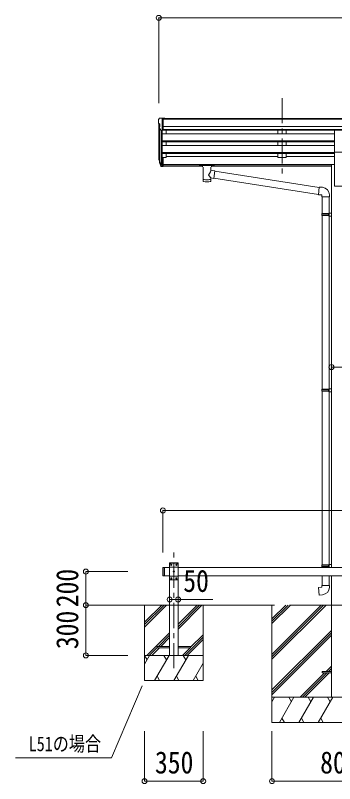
# Model space of a CAD drawing. Units: millimetres at full size, sheet at 1:30. Extents: x -8432 to 8432, y -5820 to 5820.
# Drawn here: x -406 to 1500, y -3267 to 1317 of the extents above; entities that cross this region are included whole.
import ezdxf
from ezdxf.enums import TextEntityAlignment as Align

# ---------------------------------------------------------------- set-up
doc = ezdxf.new("R2010")
doc.units = ezdxf.units.MM
doc.header["$LTSCALE"] = 30
doc.header["$PDMODE"] = 32
doc.header["$PDSIZE"] = 30
doc.linetypes.add('CHAIN1', pattern=[8, 5, -1, 1, -1])
for name, color, linetype, lineweight in [('0-0_0', 7, 'Continuous', 9), ('0-1_本体', 5, 'CHAIN1', 9), ('0-3_ELV2', 4, 'Continuous', 9), ('0-6_OTH_LINE', 6, 'Continuous', 9), ('0-7_SHAPE', 6, 'Continuous', 9), ('0-9_OUTLINE', 7, 'Continuous', 9)]:
    doc.layers.add(name, color=color, linetype=linetype, lineweight=lineweight)
doc.styles.add('ＭＳ ゴシック', font='')
doc.styles.get('ＭＳ ゴシック').set_extended_font_data('MS Gothic')

msp = doc.modelspace()

# ---------------------------------------------------------------- linework, layer by layer
at = {"layer": '0-0_0'}
for p, q in [((55.85, -2201.78), (1140.89, -2201.78)), ((364.89, -2201.78), (364.89, -2651.78)), ((364.89, -2304.13), (467.24, -2201.78)), ((364.89, -2318.27), (481.38, -2201.78)), ((364.89, -2332.41), (495.52, -2201.78)), ((564.89, -2344.55), (707.65, -2201.78)), ((564.89, -2330.4), (693.51, -2201.78)), ((564.89, -2316.26), (679.37, -2201.78)), ((714.89, -2651.78), (714.89, -2201.78)), ((1125.69, -2201.78), (1125.69, -2901.78)), ((1125.69, -2495.96), (1419.87, -2201.78)), ((1125.69, -2510.1), (1434.01, -2201.78)), ((1125.69, -2524.24), (1448.15, -2201.78)), ((1125.69, -2312.11), (1236.02, -2201.78)), ((1125.69, -2297.97), (1221.88, -2201.78)), ((1125.69, -2283.83), (1207.74, -2201.78)), ((1230.89, -2201.78), (4380.89, -2201.78)), ((379.37, -2501.78), (514.89, -2366.26)), ((447.51, -2447.78), (514.89, -2380.4)), ((639.89, -2453.39), (714.89, -2378.39)), ((1125.69, -2708.09), (1480.49, -2353.29)), ((1125.69, -2722.23), (1480.49, -2367.43)), ((1125.69, -2736.38), (1480.49, -2381.58)), ((461.65, -2447.78), (514.89, -2394.55)), ((605.64, -2501.78), (714.89, -2392.54)), ((619.78, -2501.78), (714.89, -2406.68)), ((393.51, -2501.78), (439.89, -2455.4)), ((407.65, -2501.78), (453.65, -2455.78)), ((591.5, -2501.78), (637.5, -2455.78)), ((364.89, -2554.9), (395.55, -2501.78)), ((364.89, -2501.78), (714.89, -2501.78)), ((380.55, -2527.76), (365.55, -2501.78)), ((424.42, -2651.78), (511.02, -2501.78)), ((496.02, -2527.76), (481.02, -2501.78)), ((539.89, -2651.78), (626.49, -2501.78)), ((611.49, -2527.76), (596.49, -2501.78)), ((655.36, -2651.78), (714.89, -2548.68)), ((1448.63, -2597.28), (1480.49, -2565.42)), ((1294.13, -2751.78), (1439.63, -2606.28)), ((1308.27, -2751.78), (1453.77, -2606.28)), ((1322.41, -2751.78), (1467.91, -2606.28)), ((1462.77, -2597.28), (1480.49, -2579.57)), ((1476.91, -2597.28), (1480.49, -2593.71)), ((364.89, -2651.78), (714.89, -2651.78)), ((439.42, -2625.8), (454.42, -2651.78)), ((554.89, -2625.8), (569.89, -2651.78)), ((670.36, -2625.8), (685.36, -2651.78)), ((1925.69, -2751.78), (1125.69, -2751.78)), ((1125.69, -2779.28), (1141.57, -2751.78)), ((1170.43, -2901.78), (1257.04, -2751.78)), ((1242.04, -2777.76), (1227.04, -2751.78)), ((1285.91, -2901.78), (1372.51, -2751.78)), ((1357.51, -2777.76), (1342.5, -2751.78)), ((1401.38, -2901.78), (1487.98, -2751.78)), ((1472.98, -2777.76), (1457.98, -2751.78)), ((1185.43, -2875.8), (1200.43, -2901.78)), ((1300.9, -2875.8), (1315.9, -2901.78)), ((1416.37, -2875.8), (1431.37, -2901.78)), ((1125.69, -2901.78), (1925.69, -2901.78))]:
    msp.add_line(p, q, dxfattribs=at)
at = {"layer": '0-1_本体'}
for p, q in [((1185.89, 822.62), (1185.89, 345.1)), ((539.89, -2578.34), (539.89, -1862.3))]:
    msp.add_line(p, q, dxfattribs=at)
at = {"layer": '0-3_ELV2'}
for p, q in [((447.89, 693.85), (447.89, 693.22)), ((454.8, 702.65), (450.73, 696.84)), ((457.89, 703.22), (455.56, 703.08)), ((457.89, 703.22), (476.39, 703.22)), ((469.89, 703.22), (469.89, 469.49)), ((476.39, 703.22), (486.39, 703.13)), ((476.39, 631.23), (476.39, 703.22)), ((5475.39, 701.61), (476.39, 701.61)), ((5475.39, 696.4), (476.39, 696.4)), ((486.39, 701.61), (486.39, 703.13)), ((449.89, 672.64), (449.89, 469.86)), ((450.42, 672.03), (455.74, 668.96)), ((462.26, 632.05), (453.26, 647.64)), ((454.86, 644.87), (454.86, 443.15)), ((455.89, 668.7), (455.89, 652.43)), ((5475.39, 652.87), (476.39, 652.87)), ((463.89, 630.71), (463.88, 424.72)), ((469.89, 630.23), (464.68, 630.55)), ((476.39, 631.23), (469.89, 631.23)), ((469.89, 609.7), (1498.39, 609.7)), ((5475.39, 635.01), (476.39, 635.01)), ((1498.39, 631.77), (476.39, 631.77)), ((494.89, 631.77), (494.89, 609.7)), ((1160.89, 631.67), (1160.89, 609.8)), ((1210.89, 609.8), (1160.89, 609.8)), ((1210.89, 631.67), (1210.89, 609.8)), ((1498.39, 500.79), (1498.39, 632.59)), ((1498.39, 632.59), (1553.39, 632.59)), ((469.89, 567.82), (1498.39, 567.82)), ((469.89, 566.33), (1498.39, 566.33)), ((469.89, 562.01), (1498.39, 562.01)), ((494.89, 562.01), (494.89, 539.6)), ((1160.89, 562.01), (1160.89, 539.7)), ((1210.89, 539.7), (1210.89, 562.01)), ((469.89, 539.6), (1498.39, 539.6)), ((1210.89, 539.7), (1160.89, 539.7)), ((469.89, 497.72), (1498.39, 497.72)), ((469.89, 496.22), (1498.39, 496.22)), ((469.89, 491.91), (1498.39, 491.91)), ((469.89, 469.49), (469.89, 414.72)), ((476.39, 469.49), (469.89, 469.49)), ((476.39, 469.49), (476.39, 415.46)), ((494.89, 468.86), (476.39, 468.86)), ((494.89, 491.91), (494.89, 468.86)), ((1160.89, 473.81), (494.89, 473.81)), ((1160.89, 491.91), (1160.89, 468.86)), ((1210.89, 468.86), (1160.89, 468.86)), ((1210.89, 491.91), (1210.89, 468.86)), ((1498.39, 473.81), (1210.89, 473.81)), ((1498.39, 500.79), (1498.39, 298.22)), ((1498.39, 500.79), (1553.39, 500.79)), ((450.98, 455.31), (454.86, 447.36)), ((451.59, 456.68), (454.86, 449.62)), ((453.3, 444.03), (453.64, 439.63)), ((453.64, 439.63), (462.44, 416.08)), ((454.25, 440.19), (462.44, 424.01)), ((463.46, 425.14), (455.7, 440.55)), ((469.89, 424.46), (464.75, 424.46)), ((469.89, 422.66), (465.04, 422.66)), ((469.89, 414.72), (465.04, 414.72)), ((476.39, 429.36), (469.89, 429.36)), ((476.39, 424.48), (469.89, 424.48)), ((476.39, 415.46), (469.89, 415.46)), ((476.39, 426.79), (1480.69, 426.79)), ((476.39, 425.39), (1480.69, 425.39)), ((710.39, 417.71), (476.39, 417.71)), ((1480.69, 417.71), (764.39, 417.71)), ((1480.69, 427.22), (1480.69, -1976.78)), ((1480.69, 427.22), (1498.39, 427.22)), ((1498.39, 298.22), (1553.39, 298.22)), ((514.59, -1951.78), (514.7, -1949.73)), ((565.19, -1951.78), (514.59, -1951.78)), ((514.89, -2501.78), (514.89, -1951.78)), ((519.89, -1951.78), (514.89, -1956.78)), ((514.89, -1956.78), (514.89, -2046.78)), ((564.08, -1948.78), (515.69, -1948.78)), ((559.89, -1951.78), (519.89, -1951.78)), ((523.63, -1961.36), (522.79, -1961.36)), ((526.15, -1962.2), (526.99, -1962.2)), ((553.63, -1961.36), (552.79, -1961.36)), ((556.15, -1962.2), (556.99, -1962.2)), ((559.89, -1951.78), (564.89, -1956.78)), ((564.89, -2501.78), (564.89, -1951.78)), ((564.89, -2046.78), (564.89, -1956.78)), ((565.19, -1951.78), (565.08, -1949.73)), ((474.89, -1978.78), (474.89, -2024.78)), ((476.89, -1976.78), (476.89, -2026.78)), ((484.89, -1976.78), (484.89, -2026.78)), ((484.89, -1976.78), (514.89, -1976.78)), ((564.89, -1974.48), (514.89, -1974.48)), ((538.63, -2001.36), (537.79, -2001.36)), ((541.15, -2002.2), (541.99, -2002.2)), ((564.89, -1976.78), (2950.89, -1976.78)), ((474.89, -2024.78), (476.89, -2026.78)), ((476.89, -2026.78), (484.89, -2026.78)), ((484.89, -2026.78), (514.89, -2026.78)), ((564.89, -2029.08), (514.89, -2029.08)), ((519.89, -2051.78), (514.89, -2046.78)), ((519.89, -2051.78), (559.89, -2051.78)), ((523.63, -2041.36), (522.79, -2041.36)), ((526.15, -2042.2), (526.99, -2042.2)), ((553.63, -2041.36), (552.79, -2041.36)), ((556.15, -2042.2), (556.99, -2042.2)), ((559.89, -2051.78), (564.89, -2046.78)), ((564.89, -2026.78), (2950.89, -2026.78)), ((1480.89, -2026.78), (1480.89, -2751.78)), ((514.89, -2447.78), (439.89, -2447.78)), ((564.89, -2455.78), (639.89, -2455.78)), ((1425.69, -2597.28), (1425.69, -2606.28)), ((1425.69, -2597.28), (1480.49, -2597.28)), ((1425.69, -2606.28), (1480.49, -2606.28))]:
    msp.add_line(p, q, dxfattribs=at)
for points in [[(522.79, -1961.36), (522.79, -1962.2), (523.63, -1962.2)], [(525.31, -1960.52), (525.31, -1959.68), (524.47, -1959.68), (524.47, -1960.52)], [(524.47, -1963.04), (524.47, -1963.88), (525.31, -1963.88), (525.31, -1963.04)], [(526.99, -1962.2), (526.99, -1961.36), (526.15, -1961.36)], [(552.79, -1961.36), (552.79, -1962.2), (553.63, -1962.2)], [(555.31, -1960.52), (555.31, -1959.68), (554.47, -1959.68), (554.47, -1960.52)], [(554.47, -1963.04), (554.47, -1963.88), (555.31, -1963.88), (555.31, -1963.04)], [(556.99, -1962.2), (556.99, -1961.36), (556.15, -1961.36)], [(474.89, -1978.78), (476.89, -1976.78), (484.89, -1976.78)], [(537.79, -2001.36), (537.79, -2002.2), (538.63, -2002.2)], [(540.31, -2000.52), (540.31, -1999.68), (539.47, -1999.68), (539.47, -2000.52)], [(539.47, -2003.04), (539.47, -2003.88), (540.31, -2003.88), (540.31, -2003.04)], [(541.99, -2002.2), (541.99, -2001.36), (541.15, -2001.36)], [(522.79, -2041.36), (522.79, -2042.2), (523.63, -2042.2)], [(525.31, -2040.52), (525.31, -2039.68), (524.47, -2039.68), (524.47, -2040.52)], [(524.47, -2043.04), (524.47, -2043.88), (525.31, -2043.88), (525.31, -2043.04)], [(526.99, -2042.2), (526.99, -2041.36), (526.15, -2041.36)], [(552.79, -2041.36), (552.79, -2042.2), (553.63, -2042.2)], [(555.31, -2040.52), (555.31, -2039.68), (554.47, -2039.68), (554.47, -2040.52)], [(554.47, -2043.04), (554.47, -2043.88), (555.31, -2043.88), (555.31, -2043.04)], [(556.99, -2042.2), (556.99, -2041.36), (556.15, -2041.36)], [(439.89, -2447.78), (439.89, -2455.78), (514.89, -2455.78)], [(639.89, -2455.78), (639.89, -2447.78), (564.89, -2447.78)]]:
    msp.add_lwpolyline(points, dxfattribs=at)
for centre in [(524.89, -1961.78), (554.89, -1961.78), (539.89, -2001.78), (524.89, -2041.78), (554.89, -2041.78)]:
    msp.add_circle(centre, 3.5, dxfattribs=at)
for centre, radius, start, end in [((450.89, 693.85), 3, 93, 180), ((649.89, 693.22), 202, 180, 184.94904), ((455.62, 702.08), 1, 93.5, 145), ((454.79, 676.41), 6.18, 185.7035, 224.99897), ((455.86, 649.14), 3, 94.7167, 210), ((455.59, 652.43), 0.3, 274.7167, 0), ((455.59, 668.7), 0.3, 0, 60), ((464.86, 633.55), 3, 210, 266.5), ((479.07, 464.42), 29.53, 186.50806, 197.98144), ((480.48, 466.18), 30.41, 187.1552, 198.19734), ((515.69, -1949.78), 1, 90, 176.99994), ((523.63, -1960.52), 0.84, 270, 0), ((523.63, -1963.04), 0.84, 0, 90), ((526.15, -1960.52), 0.84, 180, 270), ((526.15, -1963.04), 0.84, 90, 180), ((553.63, -1960.52), 0.84, 270, 0), ((553.63, -1963.04), 0.84, 0, 90), ((556.15, -1960.52), 0.84, 180, 270), ((556.15, -1963.04), 0.84, 90, 180), ((564.08, -1949.78), 1, 3.00011, 90), ((538.63, -2000.52), 0.84, 270, 0), ((538.63, -2003.04), 0.84, 0, 90), ((541.15, -2000.52), 0.84, 180, 270), ((541.15, -2003.04), 0.84, 90, 180), ((523.63, -2040.52), 0.84, 270, 0), ((523.63, -2043.04), 0.84, 0, 90), ((526.15, -2040.52), 0.84, 180, 270), ((526.15, -2043.04), 0.84, 90, 180), ((553.63, -2040.52), 0.84, 270, 0), ((553.63, -2043.04), 0.84, 0, 90), ((556.15, -2040.52), 0.84, 180, 270), ((556.15, -2043.04), 0.84, 90, 180)]:
    msp.add_arc(centre, radius, start, end, dxfattribs=at)
for centre, major_axis, ratio, start_param, end_param in [((538.54, 463.99), (-89.06, 1.43), 0.57596, 6.1962358, 6.3678173), ((537.75, 470.67), (87.93, 4.42), 0.541684, 3.0659337, 3.2228513), ((454.6, 444.03), (1.3, 0), 0.90356, 1.3700892, 3.347195), ((540.52, 460.22), (-89.07, 0), 0.90356, 0.2056023, 0.2515348), ((539.81, 464.09), (-88.05, 0), 0.90356, 0.2662965, 0.3003836), ((465.04, 425.37), (-3, 0), 0.90356, 0.5235988, 1.5707963), ((465.04, 417.43), (3, 0), 0.90356, 3.6651914, 4.712389), ((464.75, 425.82), (-1.5, 0), 0.90356, 0.5235988, 1.5707963)]:
    msp.add_ellipse(centre, major_axis=major_axis, ratio=ratio, start_param=start_param, end_param=end_param, dxfattribs=at)
at = {"layer": '0-6_OTH_LINE'}
for p, q in [((449.89, 1301.61), (449.89, 792.04)), ((449.89, 1301.61), (5501.89, 1301.61)), ((1480.69, -781.33), (1570.69, -781.33)), ((474.89, -1637.03), (474.89, -1887.03)), ((474.89, -1637.03), (5476.89, -1637.03)), ((14.89, -2001.78), (264.89, -2001.78)), ((14.89, -2001.78), (14.89, -2201.78)), ((514.89, -2168.22), (564.89, -2168.22)), ((564.89, -2168.22), (773.38, -2168.22)), ((14.89, -2201.78), (264.89, -2201.78)), ((14.89, -2201.78), (14.89, -2501.78)), ((14.89, -2501.78), (264.89, -2501.78)), ((364.89, -3251.72), (364.89, -2952.72)), ((714.89, -3251.72), (714.89, -2952.72)), ((1125.69, -3251.72), (1125.69, -2952.72)), ((714.89, -3251.72), (364.89, -3251.72)), ((1125.69, -3251.72), (1925.69, -3251.72))]:
    msp.add_line(p, q, dxfattribs=at)
for p in [(449.89, 1301.61), (1480.69, -781.33), (474.89, -1637.03), (14.89, -2001.78), (514.89, -2168.22), (564.89, -2168.22), (14.89, -2201.78), (14.89, -2501.78), (364.89, -3251.72), (714.89, -3251.72), (1125.69, -3251.72)]:
    msp.add_point(p, dxfattribs=at)
at = {"layer": '0-7_SHAPE'}
for p, q in [((351.55, -2683.06), (168.31, -3112.73)), ((168.31, -3112.73), (-406.04, -3112.73))]:
    msp.add_line(p, q, dxfattribs=at)
at = {"layer": '0-9_OUTLINE'}
for p, q in [((693.89, 424.62), (693.89, 418.86)), ((695.89, 425.28), (778.89, 425.28)), ((695.89, 423.1), (778.89, 423.1)), ((695.89, 418.2), (710.39, 418.2)), ((710.39, 412.55), (710.39, 419.1)), ((764.39, 412.55), (764.39, 419.1)), ((764.39, 418.2), (778.89, 418.2)), ((780.89, 424.62), (780.89, 418.86)), ((714.49, 411.63), (714.47, 326.19)), ((785.51, 388.98), (760.28, 392.89)), ((760.29, 392.89), (760.29, 411.63)), ((785.51, 388.98), (778.48, 343.72)), ((1406.49, 290.58), (785.19, 386.97)), ((760.31, 326.19), (760.28, 346.86)), ((760.28, 346.55), (778.48, 343.72)), ((1402.82, 248.65), (778.75, 345.46)), ((1427.5, 290.7), (1406.66, 292.53)), ((1422.58, 234.96), (1468.58, 234.96)), ((1424.69, 234.96), (1424.69, 134.15)), ((1466.69, 234.96), (1466.69, 136.71)), ((1468.58, 234.96), (1468.58, 245.87)), ((1422.69, 132.15), (1423.69, 134.15)), ((1422.69, 132.15), (1466.69, 132.15)), ((1422.69, 132.15), (1422.69, 124.15)), ((1422.69, 124.15), (1466.69, 124.15)), ((1422.69, 124.15), (1423.69, 122.15)), ((1423.69, 134.15), (1466.69, 134.15)), ((1423.69, 122.15), (1466.69, 122.15)), ((1424.69, 122.15), (1424.69, -914.04)), ((1462.21, 132.15), (1461.78, 134.15)), ((1464.69, 136.65), (1480.69, 137.12)), ((1464.69, 134.65), (1464.69, 136.65)), ((1464.69, 134.65), (1466.69, 134.65)), ((1464.69, 119.65), (1464.69, 121.65)), ((1464.69, 119.65), (1480.69, 119.18)), ((1466.69, 119.59), (1466.69, -911.48)), ((1480.69, 137.12), (1480.69, 119.18)), ((1422.69, -916.04), (1423.69, -914.04)), ((1422.69, -916.04), (1466.69, -916.04)), ((1422.69, -916.04), (1422.69, -924.04)), ((1423.69, -914.04), (1466.69, -914.04)), ((1462.21, -916.04), (1461.78, -914.04)), ((1464.69, -911.54), (1480.69, -911.07)), ((1464.69, -913.54), (1464.69, -911.54)), ((1464.69, -913.54), (1466.69, -913.54)), ((1480.69, -911.07), (1480.69, -929.01)), ((1422.69, -924.04), (1466.69, -924.04)), ((1422.69, -924.04), (1423.69, -926.04)), ((1423.69, -926.04), (1466.69, -926.04)), ((1424.69, -926.04), (1424.69, -1962.22)), ((1464.69, -928.54), (1464.69, -926.54)), ((1464.69, -928.54), (1480.69, -929.01)), ((1466.69, -928.6), (1466.69, -1959.67)), ((1422.69, -1964.22), (1423.69, -1962.22)), ((1422.69, -1964.22), (1466.69, -1964.22)), ((1422.69, -1964.22), (1422.69, -1972.22)), ((1423.69, -1962.22), (1466.69, -1962.22)), ((1462.21, -1964.22), (1461.78, -1962.22)), ((1464.69, -1959.72), (1480.69, -1959.25)), ((1464.69, -1961.72), (1464.69, -1959.72)), ((1464.69, -1961.72), (1466.69, -1961.72)), ((1480.69, -1959.25), (1480.69, -1976.78)), ((1422.69, -1972.22), (1466.69, -1972.22)), ((1422.69, -1972.22), (1423.69, -1974.22)), ((1423.69, -1974.22), (1466.69, -1974.22)), ((1424.69, -1974.22), (1424.69, -1976.78)), ((1464.69, -1976.72), (1464.69, -1974.72)), ((1464.69, -1976.72), (1466.69, -1976.78)), ((1424.69, -2026.78), (1424.69, -2084.22)), ((1466.69, -2026.78), (1466.69, -2084.22)), ((1422.69, -2084.22), (1468.69, -2084.22)), ((1422.69, -2094.22), (1422.69, -2084.22)), ((1468.69, -2084.22), (1468.69, -2095.14))]:
    msp.add_line(p, q, dxfattribs=at)
for points in [[(693.89, 424.62), (693.93, 424.81), (694.01, 424.95), (694.11, 425.04), (694.21, 425.1), (694.33, 425.15), (694.62, 425.21), (695.11, 425.26), (695.65, 425.28), (695.89, 425.28)], [(693.89, 418.86), (693.93, 418.66), (694.01, 418.53), (694.11, 418.43), (694.21, 418.37), (694.33, 418.33), (694.62, 418.27), (695.11, 418.22), (695.65, 418.2), (695.89, 418.2)], [(778.89, 425.28), (779.24, 425.28), (779.77, 425.25), (780.22, 425.2), (780.52, 425.12), (780.69, 425.02), (780.81, 424.89), (780.88, 424.71), (780.89, 424.62)], [(778.89, 418.2), (779.24, 418.2), (779.77, 418.23), (780.22, 418.28), (780.52, 418.35), (780.69, 418.45), (780.81, 418.59), (780.88, 418.77), (780.89, 418.86)], [(1406.66, 292.53), (1402.65, 246.7), (1422.58, 244.96), (1422.58, 234.96)], [(1462.21, 132.15), (1462.21, 124.15), (1461.78, 122.15)], [(1464.69, 121.65), (1466.69, 121.65), (1466.69, 134.65)], [(1462.21, -916.04), (1462.21, -924.04), (1461.78, -926.04)], [(1464.69, -926.54), (1466.69, -926.54), (1466.69, -913.54)], [(1462.21, -1964.22), (1462.21, -1972.22), (1461.78, -1974.22)], [(1464.69, -1974.72), (1466.69, -1974.72), (1466.69, -1961.72)], [(1427.61, -2139.97), (1406.77, -2141.79), (1402.76, -2095.97), (1422.69, -2094.22)]]:
    msp.add_lwpolyline(points, dxfattribs=at)
for centre, start, end in [((1423.58, 245.87), 0, 85), ((1423.69, -2095.14), 275, 0)]:
    msp.add_arc(centre, 45, start, end, dxfattribs=at)
for centre, major_axis, ratio, start_param, end_param in [((695.89, 422.88), (2, 0), 0.109601, 1.5707963, 3.1415927), ((737.39, 419.1), (27, 0), 0.070066, 6.2831853, 9.424778), ((748.39, 415.12), (16, 0), 0.361356, 6.2636979, 6.2831853), ((778.89, 422.88), (2, 0), 0.109601, 0, 1.5707963), ((737.38, 366.35), (-22.81, -26.62), 0.234429, 1.6855472, 3.1268519), ((737.39, 326.19), (22.92, 0), 0.101955, 3.1415499, 6.2833984), ((737.39, 338.63), (22.91, 0), 0.122865, 3.1415927, 6.2831853), ((739.94, 368.99), (20.32, -22.25), 0.045535, 0.0389954, 1.3075346)]:
    msp.add_ellipse(centre, major_axis=major_axis, ratio=ratio, start_param=start_param, end_param=end_param, dxfattribs=at)

# ---------------------------------------------------------------- texts
at = {"layer": '0-6_OTH_LINE', "color": 7, "style": 'ＭＳ ゴシック', "width": 0.85}
for s, p in [('200', (8.89, -2214.28)), ('300', (8.89, -2464.28))]:
    msp.add_text(s, height=132, rotation=90, dxfattribs=at).set_placement(p, align=Align.BOTTOM_LEFT)
for s, p in [('50', (596.39, -2162.4)), ('350', (427.39, -3245.72)), ('800', (1413.19, -3245.72))]:
    msp.add_text(s, height=132, dxfattribs=at).set_placement(p, align=Align.BOTTOM_LEFT)
at = {"layer": '0-7_SHAPE', "color": 7, "style": 'ＭＳ ゴシック', "width": 0.8}
msp.add_text('L51の場合', height=87.98, dxfattribs=at).set_placement((-326.36, -3099.49), align=Align.BOTTOM_LEFT)

doc.saveas('drawing.dxf')
